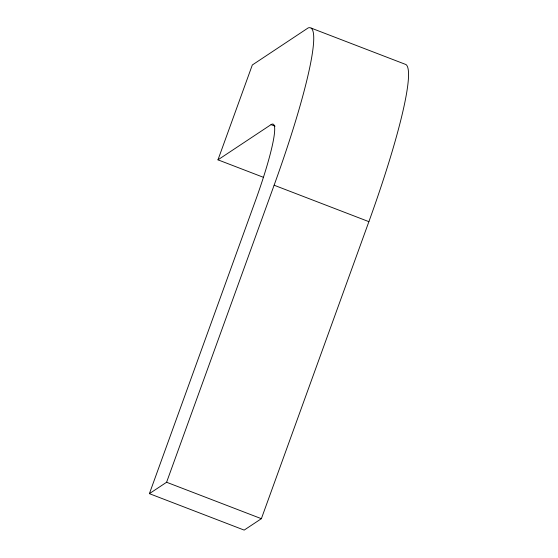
<?xml version="1.0" encoding="UTF-8"?>
<svg xmlns="http://www.w3.org/2000/svg" width="558" height="558" viewBox="0 0 558 558"><rect width="100%" height="100%" fill="white"/><g stroke="black" fill="none" stroke-linecap="round" stroke-linejoin="round"><path stroke-width="0.84" d="M263.341 177.284L217.976 159.839L252.321 64.979L308.204 27.9A191.52 22.697 -69 0 1 274.118 185.221L166.598 482.251L149.398 493.656L244.174 530.1L261.374 518.689L368.894 221.659A191.52 22.697 -69 0 0 405.952 64.54L311.176 28.095M149.398 493.656L255.92 199.394A93.493 11.083 -69 0 0 271.042 124.636L275.094 126.192M217.976 159.839L271.042 124.636M274.118 185.221L368.894 221.659M166.598 482.251L261.374 518.689"/></g></svg>
